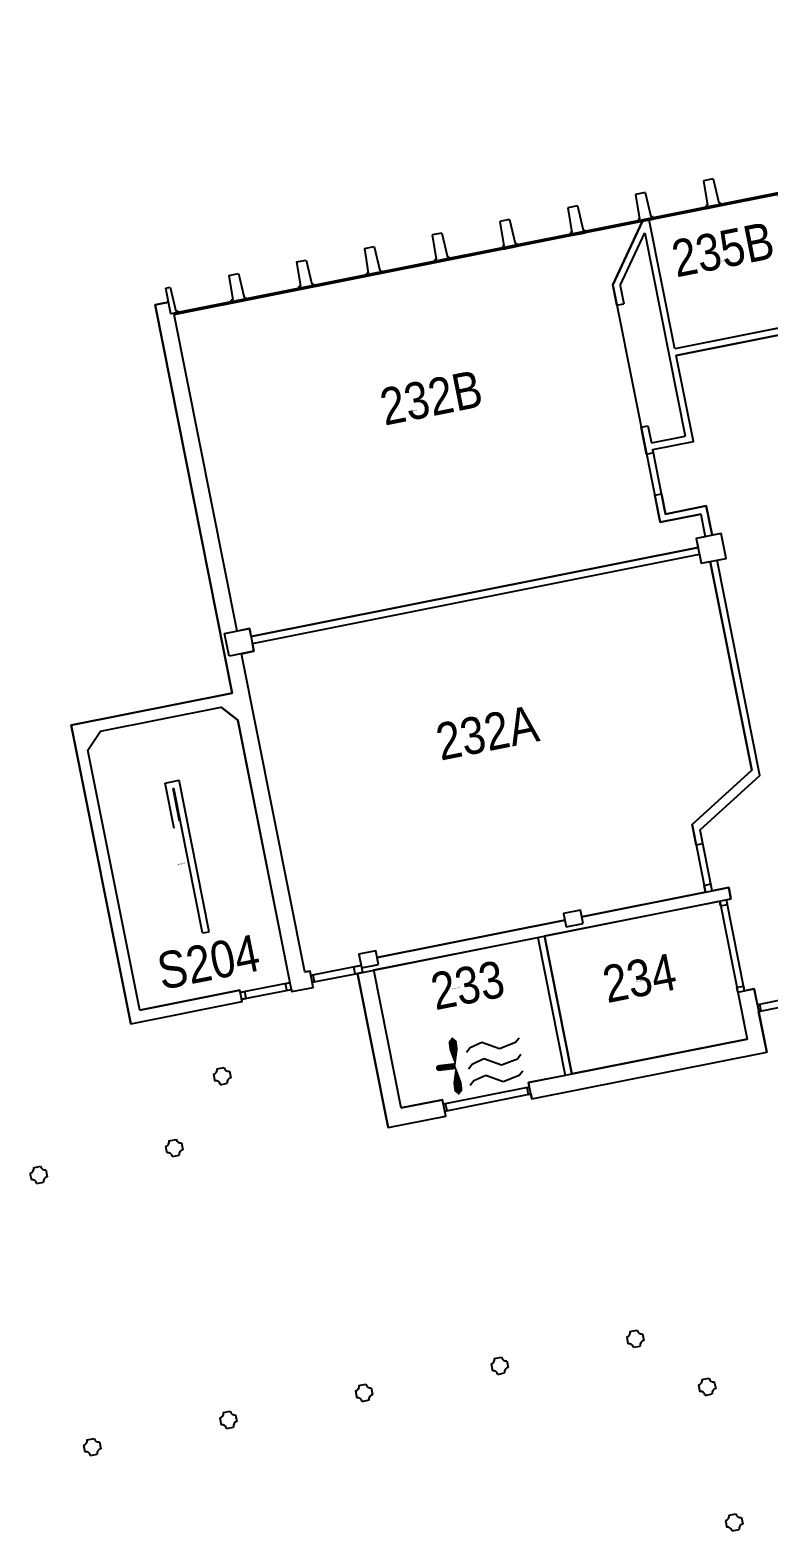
# Model space of a CAD drawing. Header units: inches. Extents: x 69207382 to 69210378, y 27671180 to 27674481.
# Drawn here: x 69207382 to 69208023, y 27673156 to 27674458 of the extents above; entities that cross this region are included whole.
import ezdxf
from ezdxf.enums import TextEntityAlignment as Align

# ---------------------------------------------------------------- set-up
doc = ezdxf.new("R2010")
doc.units = ezdxf.units.IN
doc.header["$LTSCALE"] = 100
doc.header["$MEASUREMENT"] = 0
doc.layers.get('0').update_dxf_attribs({"linetype": 'CONTINUOUS'})
for name, color, linetype in [('A-IDEN-ICON', 4, 'CONTINUOUS'), ('A-IDEN-SNUM', 4, 'CONTINUOUS'), ('A-IDEN-VNUM', 4, 'CONTINUOUS'), ('A-WALL', 5, 'CONTINUOUS'), ('AREA-ASSIGN', 7, 'CONTINUOUS'), ('AREA-GROSS', 1, 'CONTINUOUS')]:
    doc.layers.add(name, color=color, linetype=linetype)
doc.layers.get('0').off()
doc.styles.add('CP_ROOMSNUMBER', font='arial.ttf', dxfattribs={"height": 1})
doc.styles.add('CP_ROOMVNUMBER', font='arial.ttf', dxfattribs={"width": 0.85, "height": 0.075})

# ---------------------------------------------------------------- blocks, each defined once
blk = doc.blocks.new('CPMECH')
for p, q in [((0.015, 0.035), (0.045, 0.045)), ((0.045, 0.045), (0.085, 0.025)), ((0.125, 0.035), (0.135, 0.045)), ((0.005, 0.025), (0.015, 0.035)), ((0.015, -0.005), (0.045, 0.005)), ((0.045, 0.005), (0.085, -0.015)), ((0.085, 0.025), (0.125, 0.035)), ((0.125, -0.005), (0.135, 0.005)), ((0.005, -0.015), (0.015, -0.005)), ((0.015, -0.045), (0.045, -0.035)), ((0.045, -0.035), (0.085, -0.055)), ((0.085, -0.015), (0.125, -0.005)), ((0.125, -0.045), (0.135, -0.035)), ((0.005, -0.055), (0.015, -0.045)), ((0.085, -0.055), (0.125, -0.045))]:
    blk.add_line(p, q)
for points in [[(-0.025, -0.005, 0, 0.02, 0), (-0.025, 0.035, 0.02, 0.02, 0), (-0.025, 0.055, 0.02, 0, 0), (-0.025, 0.065, 0, 0, 0)], [(-0.025, -0.005, 0, 0.02, 0), (-0.025, -0.045, 0.02, 0.02, 0), (-0.025, -0.065, 0.02, 0, 0), (-0.025, -0.075, 0, 0, 0)]]:
    blk.add_lwpolyline(points, format="xyseb")
at = {"const_width": 0.0075}
blk.add_lwpolyline([(-0.0682, -0.0069, 1), (-0.0618, -0.0031, 1)], format="xyb", close=True, dxfattribs=at)
at = {"const_width": 0.015}
blk.add_lwpolyline([(-0.025, -0.005), (-0.065, -0.005)], dxfattribs=at)

msp = doc.modelspace()

# ---------------------------------------------------------------- linework, layer by layer
at = {"layer": 'A-WALL'}
for p, q in [((69207974.5, 27674329.1), (69207966, 27674327.4)), ((69207974.5, 27674329.1), (69207979.4, 27674308.3)), ((69207915.6, 27674317.4), (69207907.2, 27674315.7)), ((69207915.6, 27674317.4), (69207920.5, 27674296.5)), ((69207966, 27674327.4), (69207969.5, 27674306.3)), ((69207856.8, 27674305.7), (69207848.3, 27674304)), ((69207848.3, 27674304), (69207851.8, 27674282.8)), ((69207856.8, 27674305.7), (69207861.7, 27674284.8)), ((69207907.2, 27674315.7), (69207910.6, 27674294.6)), ((69207969.5, 27674306.3), (69207968.3, 27674306)), ((69207968.3, 27674306), (69207968.8, 27674303.5)), ((69207968.8, 27674303.5), (69207981.3, 27674306)), ((69207979.4, 27674308.3), (69207980.8, 27674308.5)), ((69207981.3, 27674306), (69207980.8, 27674308.5)), ((69207797.9, 27674293.9), (69207789.5, 27674292.2)), ((69207789.5, 27674292.2), (69207792.9, 27674271.1)), ((69207797.9, 27674293.9), (69207802.8, 27674273.1)), ((69207887.5, 27674237.3), (69207913.2, 27674292.4)), ((69207910.6, 27674294.6), (69207909.4, 27674294.3)), ((69207909.4, 27674294.3), (69207909.9, 27674291.8)), ((69207909.9, 27674291.8), (69207922.4, 27674294.3)), ((69207941.3, 27674181.8), (69207919.1, 27674293.6)), ((69207920.5, 27674296.5), (69207921.9, 27674296.8)), ((69207922.4, 27674294.3), (69207921.9, 27674296.8)), ((69207739.1, 27674282.2), (69207730.6, 27674280.5)), ((69207730.6, 27674280.5), (69207734.1, 27674259.4)), ((69207739.1, 27674282.2), (69207744, 27674261.4)), ((69207851.8, 27674282.8), (69207850.6, 27674282.6)), ((69207850.6, 27674282.6), (69207851.1, 27674280)), ((69207851.1, 27674280), (69207863.6, 27674282.5)), ((69207861.7, 27674284.8), (69207863.1, 27674285.1)), ((69207863.6, 27674282.5), (69207863.1, 27674285.1)), ((69207893.7, 27674236.6), (69207915.2, 27674282.5)), ((69207915.2, 27674282.5), (69207950.3, 27674106.1)), ((69207671.9, 27674268.8), (69207680.3, 27674270.5)), ((69207671.9, 27674268.8), (69207675.3, 27674247.7)), ((69207680.3, 27674270.5), (69207685.3, 27674249.7)), ((69207792.9, 27674271.1), (69207791.7, 27674270.9)), ((69207791.7, 27674270.9), (69207792.2, 27674268.3)), ((69207792.2, 27674268.3), (69207804.8, 27674270.8)), ((69207802.8, 27674273.1), (69207804.2, 27674273.4)), ((69207804.8, 27674270.8), (69207804.2, 27674273.4)), ((69207613, 27674257.1), (69207621.5, 27674258.8)), ((69207613, 27674257.1), (69207616.5, 27674236)), ((69207621.5, 27674258.8), (69207626.4, 27674237.9)), ((69207734.1, 27674259.4), (69207732.9, 27674259.2)), ((69207732.9, 27674259.2), (69207733.4, 27674256.6)), ((69207733.4, 27674256.6), (69207745.9, 27674259.1)), ((69207744, 27674261.4), (69207745.4, 27674261.6)), ((69207745.9, 27674259.1), (69207745.4, 27674261.6)), ((69207554.2, 27674245.4), (69207562.6, 27674247.1)), ((69207554.2, 27674245.4), (69207557.6, 27674224.3)), ((69207562.6, 27674247.1), (69207567.6, 27674226.2)), ((69207626.4, 27674237.9), (69207627.6, 27674238.2)), ((69207627.6, 27674238.2), (69207628.1, 27674235.6)), ((69207675.3, 27674247.7), (69207673.9, 27674247.4)), ((69207674.4, 27674244.9), (69207673.9, 27674247.4)), ((69207686.9, 27674247.4), (69207674.4, 27674244.9)), ((69207685.3, 27674249.7), (69207686.4, 27674249.9)), ((69207686.4, 27674249.9), (69207686.9, 27674247.4)), ((69207499.5, 27674234.5), (69207503.5, 27674235.3)), ((69207502, 27674222.2), (69207499.5, 27674234.5)), ((69207503.5, 27674235.3), (69207508.4, 27674214.4)), ((69207567.6, 27674226.2), (69207568.8, 27674226.5)), ((69207568.8, 27674226.5), (69207569.3, 27674223.9)), ((69207616.5, 27674236), (69207615.1, 27674235.7)), ((69207615.6, 27674233.1), (69207615.1, 27674235.7)), ((69207628.1, 27674235.6), (69207615.6, 27674233.1)), ((69207891, 27674219.7), (69207887.5, 27674237.3)), ((69207893.7, 27674236.6), (69207896.9, 27674220.8)), ((69207490.2, 27674219.9), (69207502, 27674222.2)), ((69207557.3, 27673883), (69207490.2, 27674219.9)), ((69207510.4, 27674212.2), (69207506.7, 27674211.4)), ((69207508.4, 27674214.4), (69207509.9, 27674214.7)), ((69207509.9, 27674214.7), (69207510.4, 27674212.2)), ((69207557.6, 27674224.3), (69207556.2, 27674224)), ((69207556.7, 27674221.4), (69207556.2, 27674224)), ((69207569.3, 27674223.9), (69207556.7, 27674221.4)), ((69207891, 27674219.7), (69207896.9, 27674220.8)), ((69208133.8, 27674214), (69207942.5, 27674175.9)), ((69207561.4, 27673936.8), (69207506.7, 27674211.4)), ((69208053.1, 27674204.1), (69207941.3, 27674181.8)), ((69207957.4, 27674101.4), (69207942.5, 27674175.9)), ((69207912.1, 27674113.8), (69207917.9, 27674114.9)), ((69207916.8, 27674090.2), (69207912.1, 27674113.8)), ((69207917.9, 27674114.9), (69207920.9, 27674100.2)), ((69207920.9, 27674100.2), (69207950.3, 27674106.1)), ((69207922.1, 27674094.3), (69207957.4, 27674101.4)), ((69207922.6, 27674091.4), (69207916.8, 27674090.2)), ((69207922.6, 27674091.4), (69207922.1, 27674094.3)), ((69207923.8, 27674054.9), (69207929.7, 27674056.1)), ((69207929.7, 27674056.1), (69207933.2, 27674038.4)), ((69207928.5, 27674031.4), (69207923.8, 27674054.9)), ((69207933.2, 27674038.4), (69207968.5, 27674045.5)), ((69207968.5, 27674045.5), (69207973.6, 27674020)), ((69207963.8, 27674038.4), (69207928.5, 27674031.4)), ((69207963.8, 27674038.4), (69207967.7, 27674018.8)), ((69207981.4, 27674021.5), (69207959.8, 27674017.2)), ((69207959.8, 27674017.2), (69207964.1, 27673995.7)), ((69207985.7, 27673999.9), (69207981.4, 27674021.5)), ((69207573.5, 27673932.1), (69207961.4, 27674009.4)), ((69207574.7, 27673926.2), (69207962.6, 27674003.5)), ((69207964.1, 27673995.7), (69207985.7, 27673999.9)), ((69208008, 27673816.3), (69207972, 27673997.2)), ((69208015.1, 27673811.6), (69207977.9, 27673998.4)), ((69207550.6, 27673934.7), (69207572.2, 27673939)), ((69207572.2, 27673939), (69207576.1, 27673919.4)), ((69207554.5, 27673915.1), (69207550.6, 27673934.7)), ((69207576.1, 27673919.4), (69207554.5, 27673915.1)), ((69207620.3, 27673641.2), (69207565.3, 27673917.2)), ((69207417.5, 27673855.2), (69207557.3, 27673883)), ((69207443, 27673850.1), (69207547.5, 27673870.9)), ((69207562, 27673859.5), (69207547.5, 27673870.9)), ((69207469.1, 27673596.3), (69207417.5, 27673855.2)), ((69207432, 27673833.6), (69207443, 27673850.1)), ((69207608.9, 27673624.1), (69207562, 27673859.5)), ((69207477, 27673608), (69207432, 27673833.6)), ((69207956.2, 27673769.1), (69208008, 27673816.3)), ((69207963.3, 27673764.4), (69208015.1, 27673811.6)), ((69207498.9, 27673805.1), (69207511.2, 27673807.5)), ((69207506.7, 27673765.7), (69207498.9, 27673805.1)), ((69207506, 27673800.4), (69207506.4, 27673800.5)), ((69207511.6, 27673772.1), (69207506, 27673800.4)), ((69207531.4, 27673675), (69207506.4, 27673800.5)), ((69207537.3, 27673676.1), (69207511.2, 27673807.5)), ((69207959.8, 27673751.4), (69207956.2, 27673769.1)), ((69207965.6, 27673752.6), (69207963.3, 27673764.4)), ((69207959.8, 27673751.4), (69207965.6, 27673752.6)), ((69207966.8, 27673716.3), (69207972.6, 27673717.5)), ((69207973.8, 27673711.6), (69207972.6, 27673717.5)), ((69207665.9, 27673640), (69207990, 27673704.6)), ((69207860.5, 27673689), (69207988, 27673714.4)), ((69207967.9, 27673710.4), (69207966.8, 27673716.3)), ((69207988, 27673714.4), (69207990, 27673704.6)), ((69207859.4, 27673694.9), (69207844.7, 27673692)), ((69207844.7, 27673692), (69207847, 27673680.2)), ((69207861.7, 27673683.1), (69207859.4, 27673694.9)), ((69207981, 27673698.5), (69207980.2, 27673702.6)), ((69207981, 27673698.5), (69207986.9, 27673699.6)), ((69207986.9, 27673699.6), (69207986.1, 27673703.8)), ((69207683, 27673653.7), (69207845.8, 27673686.1)), ((69207847, 27673680.2), (69207861.7, 27673683.1)), ((69207531.4, 27673675), (69207537.3, 27673676.1)), ((69207822.3, 27673671.2), (69207846.1, 27673551.5)), ((69207828.2, 27673672.4), (69207852, 27673552.7)), ((69207681.9, 27673659.5), (69207667.1, 27673656.6)), ((69207667.1, 27673656.6), (69207670.3, 27673640.9)), ((69207684.2, 27673647.8), (69207681.9, 27673659.5)), ((69207620.3, 27673641.2), (69207624.7, 27673642)), ((69207627.5, 27673627.8), (69207624.7, 27673642)), ((69207662.7, 27673645.5), (69207669.1, 27673646.8)), ((69207663.9, 27673639.6), (69207662.7, 27673645.5)), ((69207663.9, 27673639.6), (69207670.3, 27673640.9)), ((69207692.5, 27673506.2), (69207665.9, 27673640)), ((69207669.5, 27673644.8), (69207684.2, 27673647.8)), ((69207703.9, 27673523.2), (69207680.1, 27673642.9)), ((69207603.4, 27673631.2), (69207607.3, 27673631.9)), ((69207604.6, 27673625.3), (69207603.4, 27673631.2)), ((69207604.6, 27673625.3), (69207608.5, 27673626.1)), ((69207608.9, 27673624.1), (69207627.5, 27673627.8)), ((69207625.5, 27673638.1), (69207627.4, 27673638.5)), ((69207626.6, 27673632.2), (69207628.6, 27673632.6)), ((69207628.6, 27673632.6), (69207627.4, 27673638.5)), ((69207995.1, 27673627.9), (69208001, 27673629)), ((69207995.9, 27673623.7), (69207995.1, 27673627.9)), ((69207995.9, 27673623.7), (69208010.1, 27673626.5)), ((69208001.8, 27673624.9), (69208001, 27673629)), ((69208010.1, 27673626.5), (69208021.1, 27673571.6)), ((69207469.1, 27673596.3), (69207565.7, 27673615.5)), ((69207477, 27673608), (69207563.8, 27673625.3)), ((69207565.7, 27673615.5), (69207563.8, 27673625.3)), ((69207564.2, 27673623.3), (69207568.1, 27673624.1)), ((69207565.3, 27673617.5), (69207569.3, 27673618.2)), ((69207569.3, 27673618.2), (69207568.1, 27673624.1)), ((69207995.9, 27673623.7), (69208004, 27673583)), ((69208012.9, 27673612.8), (69208014.8, 27673613.2)), ((69208014.8, 27673613.2), (69208016, 27673607.3)), ((69208014, 27673606.9), (69208016, 27673607.3)), ((69207814.2, 27673545.2), (69208004, 27673583)), ((69207817.1, 27673531), (69208021.1, 27673571.6)), ((69207541.1, 27673552.5), (69207542.2, 27673546.6)), ((69207544.2, 27673557.2), (69207550.1, 27673558.3)), ((69207554.8, 27673555.2), (69207556, 27673549.3)), ((69207546.9, 27673543.4), (69207552.8, 27673544.6)), ((69207813.1, 27673540.9), (69207815, 27673541.3)), ((69207814.2, 27673535), (69207813.1, 27673540.9)), ((69207817.1, 27673531), (69207814.2, 27673545.2)), ((69207814.2, 27673535), (69207816.2, 27673535.4)), ((69207703.9, 27673523.2), (69207739.7, 27673530.3)), ((69207742.5, 27673516.1), (69207739.7, 27673530.3)), ((69207740.5, 27673526.4), (69207742.4, 27673526.8)), ((69207743.6, 27673520.9), (69207742.4, 27673526.8)), ((69207692.5, 27673506.2), (69207742.5, 27673516.1)), ((69207741.7, 27673520.5), (69207743.6, 27673520.9)), ((69207502.6, 27673494.8), (69207508.5, 27673496)), ((69207499.4, 27673490.1), (69207500.6, 27673484.3)), ((69207513.2, 27673492.9), (69207514.3, 27673487)), ((69207384.9, 27673471.4), (69207390.8, 27673472.6)), ((69207505.3, 27673481.1), (69207511.2, 27673482.3)), ((69207381.7, 27673466.7), (69207382.9, 27673460.8)), ((69207387.6, 27673457.7), (69207393.5, 27673458.8)), ((69207395.5, 27673469.4), (69207396.6, 27673463.5)), ((69207902.6, 27673329.3), (69207908.5, 27673330.5)), ((69207913.2, 27673327.3), (69207914.4, 27673321.4)), ((69207899.5, 27673324.6), (69207900.6, 27673318.7)), ((69207905.4, 27673315.6), (69207911.2, 27673316.7)), ((69207781.8, 27673301.2), (69207783, 27673295.3)), ((69207784.9, 27673305.9), (69207790.8, 27673307)), ((69207795.5, 27673303.9), (69207796.7, 27673298)), ((69207787.7, 27673292.1), (69207793.5, 27673293.3)), ((69207965, 27673287.7), (69207970.8, 27673288.8)), ((69207664.1, 27673277.7), (69207665.3, 27673271.8)), ((69207667.2, 27673282.4), (69207673.1, 27673283.6)), ((69207677.8, 27673280.4), (69207679, 27673274.6)), ((69207961.8, 27673283), (69207963, 27673277.1)), ((69207967.7, 27673273.9), (69207973.6, 27673275.1)), ((69207975.5, 27673285.7), (69207976.7, 27673279.8)), ((69207670, 27673268.7), (69207675.9, 27673269.9)), ((69207546.4, 27673254.3), (69207547.6, 27673248.4)), ((69207549.6, 27673259), (69207555.4, 27673260.1)), ((69207560.1, 27673257), (69207561.3, 27673251.1)), ((69207431.4, 27673235.4), (69207437.3, 27673236.6)), ((69207552.3, 27673245.2), (69207558.2, 27673246.4)), ((69207428.2, 27673230.7), (69207429.4, 27673224.8)), ((69207434.1, 27673221.7), (69207440, 27673222.9)), ((69207442, 27673233.5), (69207443.1, 27673227.6)), ((69207988.4, 27673170), (69207994.3, 27673171.2)), ((69207985.2, 27673165.3), (69207986.4, 27673159.4)), ((69207991.1, 27673156.3), (69207997, 27673157.4)), ((69207999, 27673168), (69208000.2, 27673162.1))]:
    msp.add_line(p, q, dxfattribs=at)
for centre, start, end in [((69207540.3, 27673556.4), 281.2645, 11.2645), ((69207554, 27673559.1), 191.2645, 281.2645), ((69207556.7, 27673545.4), 101.2645, 191.2645), ((69207543, 27673542.7), 11.2645, 101.2645), ((69207512.4, 27673496.8), 191.2645, 281.2645), ((69207498.7, 27673494.1), 281.2645, 11.2645), ((69207501.4, 27673480.3), 11.2645, 101.2645), ((69207515.1, 27673483.1), 101.2645, 191.2645), ((69207381, 27673470.6), 281.2645, 11.2645), ((69207394.7, 27673473.4), 191.2645, 281.2645), ((69207383.7, 27673456.9), 11.2645, 101.2645), ((69207397.4, 27673459.6), 101.2645, 191.2645), ((69207898.7, 27673328.5), 281.2645, 11.2645), ((69207912.4, 27673331.3), 191.2645, 281.2645), ((69207901.4, 27673314.8), 11.2645, 101.2645), ((69207915.2, 27673317.5), 101.2645, 191.2645), ((69207781, 27673305.1), 281.2645, 11.2645), ((69207794.7, 27673307.8), 191.2645, 281.2645), ((69207783.7, 27673291.3), 11.2645, 101.2645), ((69207797.5, 27673294.1), 101.2645, 191.2645), ((69207961, 27673286.9), 281.2645, 11.2645), ((69207974.8, 27673289.6), 191.2645, 281.2645), ((69207663.3, 27673281.6), 281.2645, 11.2645), ((69207677, 27673284.4), 191.2645, 281.2645), ((69207679.8, 27673270.6), 101.2645, 191.2645), ((69207963.8, 27673273.2), 11.2645, 101.2645), ((69207977.5, 27673275.9), 101.2645, 191.2645), ((69207666.1, 27673267.9), 11.2645, 101.2645), ((69207545.6, 27673258.2), 281.2645, 11.2645), ((69207548.4, 27673244.5), 11.2645, 101.2645), ((69207559.4, 27673260.9), 191.2645, 281.2645), ((69207562.1, 27673247.2), 101.2645, 191.2645), ((69207427.5, 27673234.7), 281.2645, 11.2645), ((69207441.2, 27673237.4), 191.2645, 281.2645), ((69207430.2, 27673220.9), 11.2645, 101.2645), ((69207443.9, 27673223.7), 101.2645, 191.2645), ((69207998.2, 27673171.9), 191.2645, 281.2645), ((69207984.5, 27673169.2), 281.2645, 11.2645), ((69207987.2, 27673155.5), 11.2645, 101.2645), ((69208000.9, 27673158.2), 101.2645, 191.2645)]:
    msp.add_arc(centre, 4, start, end, dxfattribs=at)
at = {"layer": 'AREA-ASSIGN'}
for points in [[(69207941.3, 27674181.8), (69207919.1, 27674293.6), (69208030.9, 27674315.9), (69208053.1, 27674204.1)], [(69207506.7, 27674211.4), (69207913.2, 27674292.4), (69207887.5, 27674237.3), (69207928.5, 27674031.4), (69207963.8, 27674038.4), (69207967.7, 27674018.8), (69207959.8, 27674017.2), (69207961.4, 27674009.4), (69207573.5, 27673932.1), (69207572.2, 27673939), (69207561.4, 27673936.8), (69207506.7, 27674211.4)], [(69207962.6, 27674003.5), (69207964.1, 27673995.7), (69207972, 27673997.2), (69208008, 27673816.3), (69207956.2, 27673769.1), (69207967.9, 27673710.4), (69207860.5, 27673689), (69207859.4, 27673694.9), (69207844.7, 27673692), (69207845.8, 27673686.1), (69207683, 27673653.7), (69207681.9, 27673659.5), (69207667.1, 27673656.6), (69207669.1, 27673646.8), (69207625.5, 27673638.1), (69207624.7, 27673642), (69207620.3, 27673641.2), (69207565.3, 27673917.2), (69207576.1, 27673919.4), (69207574.7, 27673926.2)], [(69207477, 27673608), (69207432, 27673833.6), (69207443, 27673850.1), (69207547.5, 27673870.9), (69207562, 27673859.5), (69207607.3, 27673631.9), (69207564.2, 27673623.3), (69207563.8, 27673625.3)], [(69207852, 27673552.7), (69207828.2, 27673672.4), (69207980.2, 27673702.6), (69208004, 27673583)], [(69207703.9, 27673523.2), (69207680.1, 27673642.9), (69207822.3, 27673671.2), (69207846.1, 27673551.5), (69207814.2, 27673545.2), (69207815, 27673541.3), (69207740.5, 27673526.4), (69207739.7, 27673530.3)]]:
    msp.add_lwpolyline(points, close=True, dxfattribs=at)
msp.add_lwpolyline([(69208087.4, 27673627.6), (69208012.9, 27673612.8), (69208010.1, 27673626.5), (69208001.8, 27673624.9), (69207986.1, 27673703.8), (69207990, 27673704.6), (69207988, 27673714.4), (69207973.8, 27673711.6), (69207963.3, 27673764.4), (69208015.1, 27673811.6), (69207977.9, 27673998.4), (69207985.7, 27673999.9), (69207981.4, 27674021.5), (69207973.6, 27674020), (69207968.5, 27674045.5), (69207933.2, 27674038.4), (69207922.1, 27674094.3), (69207957.4, 27674101.4), (69207942.5, 27674175.9), (69207942.5, 27674175.9), (69208407.4, 27674268.5)], dxfattribs=at)
at = {"layer": 'AREA-GROSS'}
msp.add_lwpolyline([(69208739.7, 27674458.3), (69207504, 27674212.2), (69207502, 27674222.2), (69207490.2, 27674219.9), (69207557.3, 27673883), (69207417.5, 27673855.2), (69207469.1, 27673596.3), (69207565.7, 27673615.5), (69207565.3, 27673617.5), (69207608.5, 27673626.1), (69207608.9, 27673624.1), (69207627.5, 27673627.8), (69207626.6, 27673632.2), (69207665.9, 27673640), (69207692.5, 27673506.2), (69207742.5, 27673516.1), (69207741.7, 27673520.5), (69207816.2, 27673535.4), (69207817.1, 27673531), (69208021.1, 27673571.6), (69208014, 27673606.9), (69208088.6, 27673621.8)], dxfattribs=at)

# ---------------------------------------------------------------- block references
at = {"layer": 'A-IDEN-ICON', "xscale": 360.0000000037458, "yscale": 360.0000000037458, "zscale": 360.0000000037458, "rotation": 6.690616957022908}
msp.add_blockref('CPMECH', (69207759.7, 27673562.4), dxfattribs=at)

# ---------------------------------------------------------------- texts
at = {"layer": 'A-IDEN-SNUM', "style": 'CP_ROOMSNUMBER', "width": 0.85}
for s, p in [('01400235B0', (69207985.7, 27674258.4)), ('01400232B0', (69207713.9, 27674128.1)), ('01400232A0', (69207767.1, 27673861.2)), ('0140S20400', (69207512.9, 27673735)), ('0140023300', (69207751.5, 27673627.3)), ('0140023400', (69207911.9, 27673633.7))]:
    msp.add_text(s, height=1, rotation=11.26, dxfattribs=at).set_placement(p, align=Align.MIDDLE_CENTER)
at = {"layer": 'A-IDEN-VNUM', "style": 'CP_ROOMVNUMBER', "width": 0.85}
for s, p in [('235B', (69207982.9, 27674268)), ('232B', (69207729.8, 27674139.4)), ('232A', (69207778.4, 27673848.8)), ('S204', (69207536.5, 27673649.9)), ('234', (69207910.5, 27673636)), ('233', (69207761.4, 27673629.8))]:
    msp.add_text(s, height=32, rotation=11.2645, dxfattribs=at).set_placement(p, align=Align.MIDDLE_CENTER)

doc.saveas('drawing.dxf')
